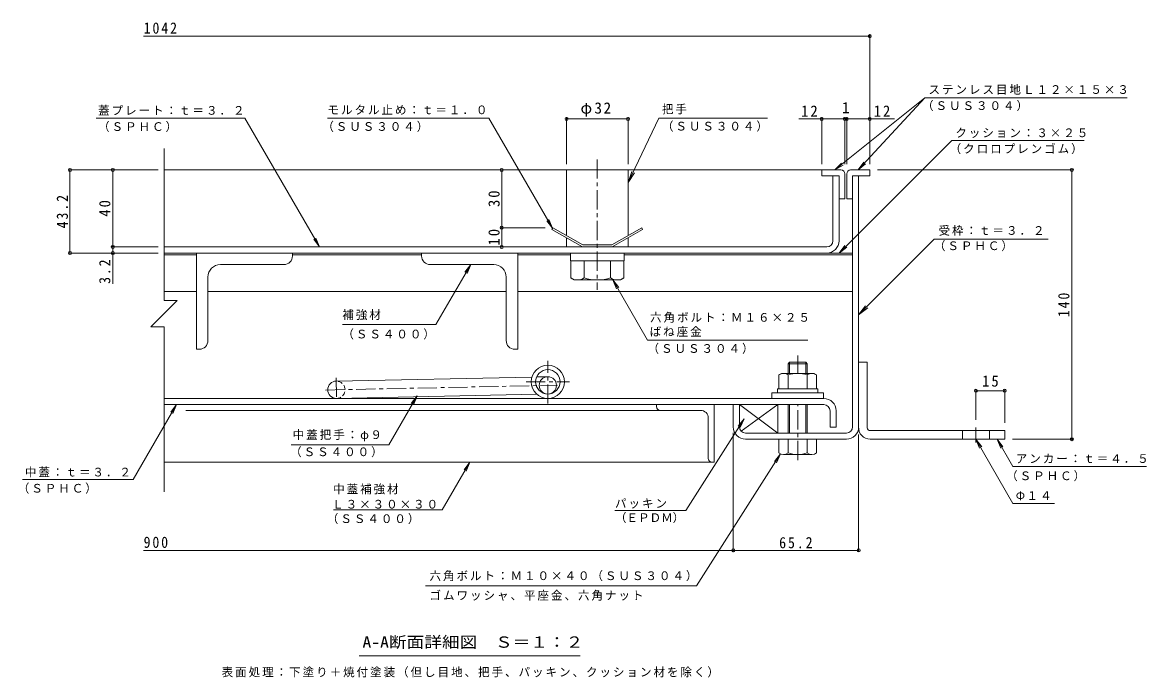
# Model space of a CAD drawing. Units: millimetres at full size. Extents: x -524 to 544, y -392 to 344.
# Drawn here: x -41 to 544, y 3 to 344 of the extents above; entities that cross this region are included whole.
import ezdxf
from ezdxf.enums import TextEntityAlignment as Align

# ---------------------------------------------------------------- set-up
doc = ezdxf.new("R2010")
doc.units = ezdxf.units.MM
doc.header["$LTSCALE"] = 2
doc.header["$PDMODE"] = 32
doc.header["$PDSIZE"] = 1.6
doc.linetypes.add('CHAIN1', pattern=[8, 5, -1, 1, -1])
doc.linetypes.add('DASHED1', pattern=[1.8, 1.2, -0.6])
for name, color, linetype, lineweight in [('D-1', 2, 'Continuous', 9), ('D-2', 3, 'Continuous', 9), ('D-3', 4, 'Continuous', 9), ('D-5', 7, 'Continuous', 9), ('D-6', 6, 'Continuous', 9), ('D-7', 5, 'Continuous', 5), ('D-9', 134, 'Continuous', 5), ('D-A', 3, 'Continuous', 9), ('D-B', 6, 'Continuous', 9), ('D-C', 5, 'Continuous', 5), ('D-E', 3, 'Continuous', 9), ('D-F', 7, 'Continuous', 9)]:
    doc.layers.add(name, color=color, linetype=linetype, lineweight=lineweight)
doc.styles.add('ＭＳ ゴシック', font='')
doc.styles.get('ＭＳ ゴシック').set_extended_font_data('MS Gothic')

msp = doc.modelspace()

# ---------------------------------------------------------------- linework, layer by layer
at = {"layer": 'D-1'}
for p, q in [((393.946, 264.048), (390.746, 264.048)), ((390.746, 133.448), (390.746, 264.048)), ((393.946, 133.448), (393.946, 264.048)), ((331.946, 133.448), (331.946, 145.048)), ((387.546, 130.248), (335.146, 130.248)), ((335.146, 127.048), (357.246, 127.048)), ((387.546, 127.048), (367.246, 127.048))]:
    msp.add_line(p, q, dxfattribs=at)
msp.add_lwpolyline([(328.746, 133.448), (328.746, 145.048), (331.946, 145.048)], dxfattribs=at)
for centre, radius, start, end in [((335.146, 133.448), 6.4, 180, 270), ((335.146, 133.448), 3.2, 180, 270), ((387.546, 133.448), 3.2, 270, 0), ((387.546, 133.448), 6.4, 270, 0)]:
    msp.add_arc(centre, radius, start, end, dxfattribs=at)
at = {"layer": 'D-2'}
for p, q in [((383.746, 264.048), (380.546, 264.048)), ((380.546, 230.248), (380.546, 264.048)), ((383.746, 230.248), (383.746, 264.048)), ((377.346, 227.048), (32.558, 227.048)), ((32.558, 223.848), (377.346, 223.848))]:
    msp.add_line(p, q, dxfattribs=at)
at = {"layer": 'D-2', "linetype": 'CHAIN1'}
for p, q in [((232.246, 145.549), (232.246, 167.745)), ((220.897, 156.898), (243.594, 156.898))]:
    msp.add_line(p, q, dxfattribs=at)
at = {"layer": 'D-2'}
for radius in [8.65, 6.35]:
    msp.add_circle((232.246, 156.898), radius, dxfattribs=at)
for radius in [3.2, 6.4]:
    msp.add_arc((377.346, 230.248), radius, 270, 0, dxfattribs=at)
at = {"layer": 'D-3'}
for p, q in [((374.746, 267.048), (32.558, 267.048)), ((374.746, 267.048), (374.746, 264.048)), ((384.746, 267.048), (374.746, 267.048)), ((374.746, 264.048), (383.746, 264.048)), ((383.746, 264.048), (383.746, 252.048)), ((386.746, 265.048), (386.746, 252.048)), ((387.746, 265.048), (387.746, 252.048)), ((389.746, 267.048), (399.746, 267.048)), ((399.746, 264.048), (390.746, 264.048)), ((390.746, 252.048), (390.746, 264.048)), ((399.746, 267.048), (399.746, 264.048)), ((383.746, 252.048), (386.746, 252.048)), ((390.746, 252.048), (387.746, 252.048)), ((234.907, 237.048), (234.407, 236.182)), ((234.407, 236.182), (250.228, 227.048)), ((234.907, 237.048), (250.496, 228.048)), ((281.084, 237.048), (265.496, 228.048)), ((281.584, 236.182), (265.764, 227.048)), ((281.084, 237.048), (281.584, 236.182)), ((250.228, 227.048), (265.764, 227.048)), ((250.496, 228.048), (265.496, 228.048))]:
    msp.add_line(p, q, dxfattribs=at)
for centre, start, end in [((384.746, 265.048), 0, 90), ((389.746, 265.048), 90, 180)]:
    msp.add_arc(centre, 2, start, end, dxfattribs=at)
at = {"layer": 'D-5'}
for p, q in [((428.455, 304.527), (381.527, 267.048)), ((428.455, 304.527), (393.752, 267.048)), ((428.455, 304.527), (533.624, 304.527)), ((-2.804, 293.997), (74.632, 293.997)), ((113.491, 227.048), (74.632, 293.997)), ((117.7, 293.997), (201.487, 293.997)), ((201.487, 293.997), (234.725, 236.732)), ((290.078, 293.997), (273.996, 260.58)), ((290.078, 293.997), (346.605, 293.997)), ((442.357, 282.402), (383.803, 223.848)), ((442.357, 282.402), (511.265, 282.402)), ((381.529, 267.048), (384.995, 270.652)), ((381.529, 267.048), (385.809, 269.632)), ((393.752, 267.048), (396.641, 271.128)), ((393.752, 267.048), (397.599, 270.242)), ((273.996, 260.58), (275.87, 266.28)), ((273.996, 260.58), (277.281, 265.6)), ((234.725, 236.732), (231.672, 240.691)), ((234.725, 236.732), (232.801, 241.347)), ((113.491, 227.048), (110.438, 231.007)), ((113.491, 227.048), (111.567, 231.663)), ((433.225, 231.124), (393.946, 191.71)), ((433.225, 231.124), (492.493, 231.124)), ((383.803, 223.848), (386.847, 227.814)), ((383.803, 223.848), (387.77, 226.891)), ((192.141, 217.848), (189.088, 213.888)), ((266.063, 209.848), (267.977, 205.228)), ((393.946, 191.71), (397.59, 196.476)), ((393.946, 191.71), (398.699, 195.371)), ((174.065, 186.705), (125.354, 186.705)), ((367.525, 178.559), (284.128, 178.559)), ((164.248, 149.578), (161.195, 145.618)), ((164.248, 149.578), (162.324, 144.963)), ((16.475, 106.085), (39.09, 145.048)), ((39.09, 145.048), (36.037, 141.088)), ((39.09, 145.048), (37.165, 140.433)), ((304.098, 90.023), (334.443, 137.644)), ((334.443, 137.644), (331.229, 133.814)), ((334.443, 137.644), (332.329, 133.113)), ((454.946, 127.048), (456.859, 122.428)), ((454.946, 127.048), (457.99, 123.081)), ((454.946, 127.048), (474.228, 93.65)), ((466.005, 127.048), (474.228, 112.806)), ((466.005, 127.048), (467.919, 122.428)), ((466.005, 127.048), (469.049, 123.081)), ((309.654, 50.822), (353.336, 119.373)), ((353.336, 119.373), (350.122, 115.543)), ((353.336, 119.373), (351.223, 114.841)), ((177.305, 90.258), (191.694, 115.048)), ((191.694, 115.048), (188.641, 111.088)), ((191.694, 115.048), (189.77, 110.433)), ((474.228, 112.806), (543.716, 112.806)), ((-41.07, 106.085), (16.475, 106.085)), ((474.228, 93.65), (495.839, 93.65)), ((120.791, 90.258), (177.305, 90.258)), ((267.184, 90.023), (304.098, 90.023)), ((168.679, 50.822), (309.654, 50.822)), ((249.048, 14.379), (134.048, 14.379))]:
    msp.add_line(p, q, dxfattribs=at)
for points in [[(174.065, 186.705), (192.141, 217.848), (190.217, 213.233)], [(284.128, 178.559), (266.063, 209.848), (269.107, 205.881)], [(98.769, 124.195), (149.515, 124.195), (164.248, 149.578)]]:
    msp.add_lwpolyline(points, dxfattribs=at)
at = {"layer": 'D-6'}
for p, q in [((390.746, 245.847), (390.746, 242.847)), ((32.558, 223.848), (390.746, 223.848)), ((32.558, 222.848), (49.412, 222.848)), ((99.412, 222.848), (166.579, 222.848)), ((216.579, 222.848), (243.996, 222.848)), ((271.996, 222.848), (390.746, 222.848)), ((32.558, 203.848), (49.412, 203.848)), ((55.412, 203.848), (210.579, 203.848)), ((216.579, 203.848), (390.746, 203.848)), ((122.152, 157.246), (223.958, 159.375)), ((226.421, 159.427), (232.152, 159.547)), ((122.34, 148.249), (226.506, 150.426)), ((232.246, 150.547), (232.34, 150.549)), ((331.946, 145.048), (331.946, 133.448)), ((332.849, 131.219), (351.946, 145.048))]:
    msp.add_line(p, q, dxfattribs=at)
at = {"layer": 'D-6', "linetype": 'CHAIN1'}
for p, q in [((122.114, 159.048), (122.364, 147.073)), ((116.542, 152.629), (237.302, 155.154))]:
    msp.add_line(p, q, dxfattribs=at)
at = {"layer": 'D-6'}
msp.add_lwpolyline([(335.146, 130.248), (351.946, 130.248), (351.946, 145.048), (331.946, 145.048), (351.946, 130.248)], dxfattribs=at)
msp.add_circle((232.246, 155.048), 4.5, dxfattribs=at)
msp.add_arc((122.246, 152.748), 4.5, 90, 270, dxfattribs=at)
at = {"layer": 'D-6', "linetype": 'DASHED1'}
msp.add_arc((122.246, 152.748), 4.5, 270, 90, dxfattribs=at)
at = {"layer": 'D-7', "linetype": 'CHAIN1'}
for p, q in [((362.246, 161.248), (362.246, 170.58)), ((362.246, 116.17), (362.246, 145.048))]:
    msp.add_line(p, q, dxfattribs=at)
at = {"layer": 'D-7'}
for p, q in [((358.058, 167.048), (357.246, 166.236)), ((367.246, 166.236), (357.246, 166.236)), ((357.246, 161.248), (357.246, 166.236)), ((366.434, 167.048), (358.058, 167.048)), ((358.058, 161.248), (358.058, 167.048)), ((366.434, 167.048), (367.246, 166.236)), ((366.434, 161.248), (366.434, 167.048)), ((367.246, 166.236), (367.246, 161.548)), ((367.246, 166.236), (367.246, 161.248)), ((357.246, 145.048), (357.246, 130.248)), ((358.058, 130.248), (358.058, 145.048)), ((366.434, 130.248), (366.434, 145.048)), ((367.246, 145.048), (367.246, 130.248)), ((372.046, 127.048), (352.446, 127.048)), ((352.446, 119.942), (352.446, 127.048)), ((357.246, 127.048), (357.246, 119.942)), ((367.246, 127.048), (367.246, 119.942)), ((372.046, 119.942), (372.046, 127.048)), ((369.646, 119.047), (354.846, 119.047))]:
    msp.add_line(p, q, dxfattribs=at)
at = {"layer": 'D-7', "color": 2, "lineweight": 9}
for p, q in [((352.431, 160.488), (353.746, 161.248)), ((352.431, 160.488), (352.431, 153.248)), ((370.746, 161.248), (353.746, 161.248)), ((357.338, 160.488), (357.338, 153.248)), ((367.153, 160.488), (367.153, 153.248))]:
    msp.add_line(p, q, dxfattribs=at)
at = {"layer": 'D-7', "color": 6, "lineweight": 9}
for p, q in [((351.746, 153.248), (351.746, 151.248)), ((351.746, 151.248), (372.746, 151.248))]:
    msp.add_line(p, q, dxfattribs=at)
at = {"layer": 'D-7', "color": 134}
for p, q in [((348.746, 151.248), (348.746, 148.248)), ((348.746, 151.248), (375.746, 151.248)), ((348.746, 148.248), (375.746, 148.248)), ((375.746, 151.248), (375.746, 148.248))]:
    msp.add_line(p, q, dxfattribs=at)
at = {"layer": 'D-7', "color": 2, "lineweight": 9}
msp.add_lwpolyline([(370.746, 161.248), (372.061, 160.488), (372.061, 153.248), (352.431, 153.248)], dxfattribs=at)
at = {"layer": 'D-7', "color": 6, "lineweight": 9}
msp.add_lwpolyline([(351.746, 153.248), (372.746, 153.248), (372.746, 151.248)], dxfattribs=at)
at = {"layer": 'D-7', "color": 2, "lineweight": 9}
for centre, radius, start, end in [((355.327, 155.471), 5.793, 94.38438, 120), ((354.731, 156.408), 4.842, 57.42749, 88.18784), ((362.246, 145.007), 16.241, 72.41188, 107.5881), ((369.76, 156.408), 4.842, 91.81215, 122.57249), ((369.164, 155.471), 5.793, 59.99998, 85.6156)]:
    msp.add_arc(centre, radius, start, end, dxfattribs=at)
at = {"layer": 'D-7'}
for centre, radius, start, end in [((354.846, 122.713), 3.666, 229.1022, 310.89809), ((362.246, 133.463), 14.416, 249.70546, 290.29454), ((369.646, 122.713), 3.666, 229.10191, 310.8978)]:
    msp.add_arc(centre, radius, start, end, dxfattribs=at)
at = {"layer": 'D-9'}
for p, q in [((99.412, 223.848), (49.412, 223.848)), ((49.412, 223.848), (49.412, 173.848)), ((99.412, 222.337), (99.412, 223.848)), ((61.906, 217.848), (94.922, 217.848)), ((204.086, 217.848), (171.07, 217.848)), ((55.412, 211.354), (55.412, 178.338)), ((210.579, 211.354), (210.579, 178.338)), ((50.922, 173.848), (49.412, 173.848)), ((215.069, 173.848), (216.579, 173.848))]:
    msp.add_line(p, q, dxfattribs=at)
msp.add_lwpolyline([(166.579, 222.337), (166.579, 223.848), (216.579, 223.848), (216.579, 173.848)], dxfattribs=at)
for centre, radius, start, end in [((94.912, 222.348), 4.5, 270.11869, 359.87078), ((171.079, 222.348), 4.5, 180.12922, 269.88131), ((61.912, 211.348), 6.5, 90.05807, 179.94193), ((204.079, 211.348), 6.5, 0.05807, 89.94193), ((50.912, 178.348), 4.5, 270.12922, 359.88131), ((215.079, 178.348), 4.5, 180.11869, 269.87078)]:
    msp.add_arc(centre, radius, start, end, dxfattribs=at)
at = {"layer": 'D-A'}
for p, q in [((375.846, 148.248), (32.558, 148.248)), ((32.558, 145.048), (375.846, 145.048)), ((379.046, 141.848), (379.046, 133.248)), ((382.246, 141.848), (382.246, 133.248)), ((379.046, 133.248), (382.246, 133.248))]:
    msp.add_line(p, q, dxfattribs=at)
for radius in [6.4, 3.2]:
    msp.add_arc((375.846, 141.848), radius, 0, 90, dxfattribs=at)
at = {"layer": 'D-B'}
for p, q in [((288.746, 145.048), (43.863, 145.048)), ((290.746, 142.048), (43.863, 142.048)), ((288.746, 145.048), (318.746, 145.048)), ((288.746, 144.048), (288.746, 145.048)), ((290.746, 142.048), (311.746, 142.048)), ((318.746, 145.048), (318.746, 115.048)), ((315.746, 117.048), (315.746, 138.048)), ((317.746, 115.048), (32.558, 115.048)), ((317.746, 115.048), (318.746, 115.048))]:
    msp.add_line(p, q, dxfattribs=at)
for centre, radius, start, end in [((290.746, 144.048), 2, 180, 270), ((311.746, 138.048), 4, 0, 90), ((317.746, 117.048), 2, 180, 270)]:
    msp.add_arc(centre, radius, start, end, dxfattribs=at)
at = {"layer": 'D-C', "color": 2, "linetype": 'CHAIN1', "lineweight": 9}
msp.add_line((257.996, 272.583), (257.996, 204.721), dxfattribs=at)
at = {"layer": 'D-C', "color": 2, "lineweight": 9}
for p, q in [((241.996, 267.048), (273.996, 267.048)), ((241.996, 267.048), (241.996, 232.955)), ((273.996, 267.048), (273.996, 232.955)), ((241.996, 231.8), (241.996, 227.048)), ((273.996, 231.8), (273.996, 227.048)), ((241.996, 227.048), (273.996, 227.048))]:
    msp.add_line(p, q, dxfattribs=at)
at = {"layer": 'D-C', "color": 134}
for p, q in [((243.996, 223.848), (271.996, 223.848)), ((271.996, 223.848), (271.996, 219.848))]:
    msp.add_line(p, q, dxfattribs=at)
at = {"layer": 'D-C'}
for p, q in [((251.067, 210.919), (251.067, 219.848)), ((264.924, 210.919), (264.924, 219.848)), ((271.852, 210.919), (271.852, 219.848)), ((245.996, 209.848), (244.139, 210.919)), ((269.996, 209.848), (271.852, 210.919)), ((245.996, 209.848), (269.996, 209.848))]:
    msp.add_line(p, q, dxfattribs=at)
at = {"layer": 'D-C', "color": 134}
msp.add_lwpolyline([(243.996, 223.848), (243.996, 219.848), (271.996, 219.848)], dxfattribs=at)
at = {"layer": 'D-C'}
msp.add_lwpolyline([(271.852, 219.848), (244.139, 219.848), (244.139, 210.919)], dxfattribs=at)
for centre, radius, start, end in [((248.229, 218.002), 8.179, 240, 265.61574), ((247.387, 216.681), 6.837, 271.81354, 302.57069), ((257.996, 232.776), 22.928, 252.41203, 287.58795), ((268.604, 216.681), 6.837, 237.42929, 268.18645), ((267.763, 218.002), 8.179, 274.38425, 299.99998)]:
    msp.add_arc(centre, radius, start, end, dxfattribs=at)
at = {"layer": 'D-E'}
for p, q in [((393.946, 167.049), (393.946, 133.448)), ((393.946, 167.049), (398.446, 167.049)), ((398.446, 133.048), (398.446, 167.049)), ((399.946, 131.548), (469.946, 131.548)), ((447.946, 127.047), (447.946, 131.547)), ((461.946, 127.048), (461.946, 131.548)), ((469.946, 131.548), (469.946, 127.048)), ((469.946, 127.048), (399.946, 127.048))]:
    msp.add_line(p, q, dxfattribs=at)
at = {"layer": 'D-E', "linetype": 'CHAIN1'}
msp.add_line((454.946, 125.301), (454.946, 133.19), dxfattribs=at)
at = {"layer": 'D-E'}
for radius, start in [(6, 176.17647), (1.5, 180.00027)]:
    msp.add_arc((399.946, 133.048), radius, start, 270, dxfattribs=at)
at = {"layer": 'D-F'}
for p, q in [((399.746, 336.645), (21.963, 336.645)), ((399.746, 270.048), (399.746, 337.645)), ((241.995, 270.047), (241.995, 294.572)), ((241.995, 293.572), (273.996, 293.572)), ((273.996, 270.047), (273.996, 294.572)), ((362.833, 293.573), (386.746, 293.573)), ((374.746, 270.048), (374.746, 294.573)), ((386.746, 270.048), (386.746, 294.573)), ((386.746, 293.573), (387.746, 293.573)), ((387.746, 270.048), (387.746, 294.573)), ((387.746, 293.573), (412.616, 293.573)), ((32.558, 278.2), (32.558, 199.229)), ((29.558, 267.048), (-16.952, 267.048)), ((-16.352, 223.848), (-16.352, 267.048)), ((208.242, 237.048), (208.242, 267.048)), ((505.471, 267.048), (403.746, 267.048)), ((504.871, 127.048), (504.871, 267.048)), ((207.642, 237.048), (230.907, 237.048)), ((208.242, 227.048), (208.242, 237.048)), ((-16.952, 223.848), (29.558, 223.848)), ((29.558, 227.048), (4.935, 227.048)), ((5.935, 223.848), (5.935, 207.809)), ((39.439, 199.229), (25.676, 185.466)), ((32.558, 199.229), (39.439, 199.229)), ((32.558, 185.466), (25.676, 185.466)), ((32.558, 185.466), (32.558, 99.74)), ((454.946, 152.898), (454.946, 137.19)), ((454.946, 152.298), (469.946, 152.298)), ((469.946, 152.898), (469.946, 135.548)), ((328.745, 130.447), (328.745, 68.268)), ((393.946, 68.668), (393.946, 129.448)), ((505.471, 127.048), (473.946, 127.048)), ((328.745, 69.268), (21.963, 69.268)), ((328.745, 69.268), (393.946, 69.268))]:
    msp.add_line(p, q, dxfattribs=at)
msp.add_lwpolyline([(5.935, 223.848), (5.935, 227.048), (5.935, 267.048)], dxfattribs=at)
for p in [(399.746, 336.645), (241.995, 293.572), (273.996, 293.572), (374.746, 293.573), (386.746, 293.573), (387.746, 293.573), (399.746, 293.573), (-16.352, 267.048), (5.935, 267.048), (208.242, 267.048), (504.871, 267.048), (208.242, 237.048), (-16.352, 223.848), (5.935, 227.048), (5.935, 223.848), (208.242, 227.048), (454.946, 152.298), (469.946, 152.298), (504.871, 127.048), (328.745, 69.268), (393.946, 69.268)]:
    msp.add_point(p, dxfattribs=at)

# ---------------------------------------------------------------- texts
at = {"layer": 'D-5', "style": 'ＭＳ ゴシック'}
msp.add_text('（ＥＰＤＭ）', height=4.399, dxfattribs=at).set_placement((267.184, 82.711), align=Align.BOTTOM_LEFT)
at = {"layer": 'D-5', "color": 2, "style": 'ＭＳ ゴシック', "width": 1.15}
msp.add_text('A-A断面詳細図\u3000Ｓ＝１：２', height=5.865, dxfattribs=at).set_placement((135.798, 16.879), align=Align.BOTTOM_LEFT)
at = {"layer": 'D-5', "char_height": 4.399, "attachment_point": 7, "style": 'ＭＳ ゴシック'}
for s, insert in [('\\T1.17;ステンレス目地Ｌ１２×１５×３', (430.294, 306.161)), ('\\T1.17;蓋プレート：ｔ＝３．２', (-1.738, 295.507)), ('\\T1.17;モルタル止め：ｔ＝１．０', (117.62, 295.798)), ('\\T1.17;把手', (291.605, 295.965)), ('\\T1.17;（ＳＵＳ３０４）', (426.926, 297.673)), ('\\T1.17;（ＳＰＨＣ）', (-1.738, 286.774)), ('\\T1.17;（ＳＵＳ３０４）', (114.908, 286.816)), ('\\T1.17;（ＳＵＳ３０４）', (291.605, 286.984)), ('\\T1.17;クッション：３×２５', (444.268, 283.667)), ('\\T1.17;（クロロプレンゴム）', (441.304, 275.247)), ('\\T1.17;受枠：ｔ＝３．２', (435.525, 232.836)), ('\\T1.17;（ＳＰＨＣ）', (433.093, 224.807)), ('\\T1.17;補強材', (125.354, 189.001)), ('\\T1.17;六角ボルト：Ｍ１６×２５', (285.434, 187.629)), ('\\T1.17;（ＳＳ４００）', (125.354, 178.896)), ('\\T1.17;ばね座金', (285.224, 180.285)), ('\\T1.17;（ＳＵＳ３０４）', (284.128, 171.386)), ('\\T1.17;中蓋把手：φ９', (99.513, 125.972)), ('\\T1.17;（ＳＳ４００）', (98.184, 117.664)), ('\\T1.17;アンカー：ｔ＝４．５', (475.689, 114.51)), ('\\T1.17;中蓋：ｔ＝３．２', (-39.783, 107.224)), ('\\T1.17;（ＳＰＨＣ）', (470.693, 105.189)), ('\\T1.17;（ＳＰＨＣ）', (-43.518, 98.711)), ('\\T1.17;中蓋補強材', (120.534, 98.358)), ('\\T1.17;Φ１４', (475.689, 95.354)), ('\\T1.17;Ｌ３×３０×３０', (120.065, 90.92)), ('\\T1.17;パッキン', (267.184, 90.988)), ('\\T1.17;（ＳＳ４００）', (117.296, 82.893)), ('\\T1.17;六角ボルト：Ｍ１０×４０（ＳＵＳ３０４）', (170.708, 53.226)), ('\\T1.17;ゴムワッシャ、平座金、六角ナット', (170.708, 43.061)), ('\\T1.17;表面処理：下塗り＋焼付塗装（但し目地、把手、パッキン、クッション材を除く）', (62.548, 3.153))]:
    msp.add_mtext(s, dxfattribs=dict(at, insert=insert))
at = {"layer": 'D-F', "color": 2, "style": 'ＭＳ ゴシック'}
msp.add_text('1', height=5.865, dxfattribs=at).set_placement((385.246, 294.772), align=Align.BOTTOM_LEFT)
at = {"layer": 'D-F', "color": 2, "char_height": 5.865, "attachment_point": 7, "style": 'ＭＳ ゴシック'}
for s, insert in [('\\T1.28;\\W0.9;1042', (21.963, 337.845)), ('\\T1.19;φ32', (249.246, 294.772)), ('\\T1.27;\\W0.95;12', (364.053, 294.772)), ('\\T1.27;\\W0.95;12', (401.801, 294.772)), ('\\T1.27;\\W0.95;15', (458.196, 154.298)), ('\\T1.27;\\W0.9;900', (21.963, 70.468)), ('\\T1.28;\\W0.9;65.2', (352.595, 70.268))]:
    msp.add_mtext(s, dxfattribs=dict(at, insert=insert))
at = {"layer": 'D-F', "color": 2, "char_height": 5.865, "attachment_point": 7, "rotation": 90, "style": 'ＭＳ ゴシック'}
for s, insert in [('\\T1.28;\\W0.9;43.2', (-17.352, 236.698)), ('\\T1.27;\\W0.95;30', (207.242, 247.798)), ('\\T1.27;\\W0.95;40', (4.735, 242.798)), ('\\T1.27;\\W0.95;10', (207.242, 227.798)), ('\\T1.27;\\W0.9;3.2', (4.735, 207.809)), ('\\T1.27;\\W0.9;140', (503.671, 190.548))]:
    msp.add_mtext(s, dxfattribs=dict(at, insert=insert))

doc.saveas('drawing.dxf')
